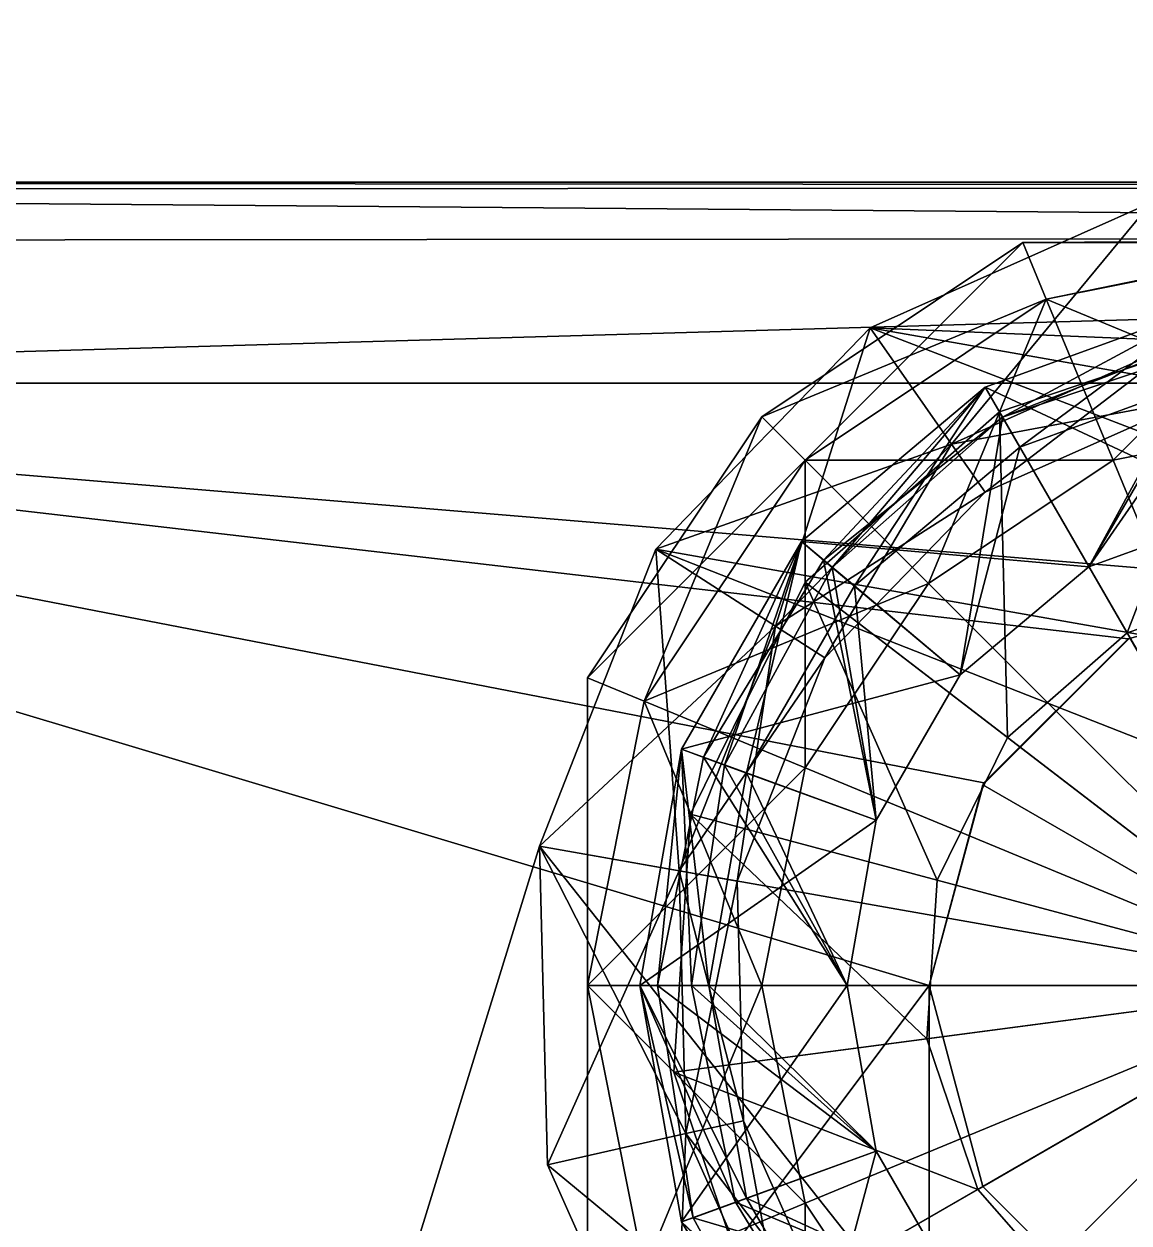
# Model space of a CAD drawing. Extents: x -226 to 261, y -163 to 113.
# Drawn here: x 163.74 to 177.49, y -85.46 to -70.53 of the extents above; entities that cross this region are included whole.
import ezdxf

# ---------------------------------------------------------------- set-up
doc = ezdxf.new("R2010")
doc.units = 0
doc.header["$MEASUREMENT"] = 0
doc.layers.get('0').update_dxf_attribs({"linetype": 'CONTINUOUS'})

msp = doc.modelspace()

# ---------------------------------------------------------------- linework, layer by layer
for points in [[(140, -72.5, -47.5), (220, -72.5, -47.5), (220, 22.5, -47.5)], [(140, -72.5, -47.5), (220, 22.5, -47.5), (140, 22.5, -47.5)], [(140, -72.5, -72.5), (140, 22.5, -72.5), (220, 22.5, -72.5)], [(140, -72.5, -72.5), (220, 22.5, -72.5), (220, -72.5, -72.5)], [(140, -72.5, -47.5), (140, -72.5, -72.5), (220, -72.5, -72.5)], [(140, -72.5, -47.5), (220, -72.5, -72.5), (220, -72.5, -47.5)], [(140, -72.5, -47.3484), (220, -72.5, -47.3484), (217.997, -72.5568, -47.3484)], [(142.006, -72.5884, -47.3484), (140, -72.5, -47.3484), (217.997, -72.5568, -47.3484)], [(220, -72.5, -47.3484), (140, -72.5, -47.3484), (140, -72.5, -39.8359)], [(220, -72.5, -47.3484), (140, -72.5, -39.8359), (220, -72.5, -39.8359)], [(217.997, -72.5568, -39.843), (220, -72.5, -39.8359), (140, -72.5, -39.8359)], [(217.997, -72.5568, -39.843), (140, -72.5, -39.8359), (142.006, -72.5884, -39.847)], [(217.997, -72.5568, -72.6516), (220, -72.5, -72.6516), (140, -72.5, -72.6516)], [(217.997, -72.5568, -72.6516), (140, -72.5, -72.6516), (142.006, -72.5884, -72.6516)], [(140, -72.5, -80.1641), (140, -72.5, -72.6516), (220, -72.5, -72.6516)], [(220, -72.5, -80.1641), (140, -72.5, -80.1641), (220, -72.5, -72.6516)], [(140, -72.5, -80.1641), (220, -72.5, -80.1641), (217.997, -72.5568, -80.157)], [(142.006, -72.5884, -80.153), (140, -72.5, -80.1641), (217.997, -72.5568, -80.157)], [(142.006, -72.5884, -47.3484), (217.997, -72.5568, -47.3484), (213.771, -73.1691, -47.3484)], [(213.771, -73.1691, -39.92), (217.997, -72.5568, -39.843), (142.006, -72.5884, -39.847)], [(213.771, -73.1691, -72.6516), (217.997, -72.5568, -72.6516), (142.006, -72.5884, -72.6516)], [(142.006, -72.5884, -80.153), (217.997, -72.5568, -80.157), (213.771, -73.1691, -80.08)], [(146.235, -73.2324, -47.3484), (142.006, -72.5884, -47.3484), (213.771, -73.1691, -47.3484)], [(213.771, -73.1691, -39.92), (142.006, -72.5884, -39.847), (146.235, -73.2324, -39.9279)], [(213.771, -73.1691, -72.6516), (142.006, -72.5884, -72.6516), (146.235, -73.2324, -72.6516)], [(146.235, -73.2324, -80.0721), (142.006, -72.5884, -80.153), (213.771, -73.1691, -80.08)], [(177.769, -72.7509, -47.5), (174.266, -74.3106, -47.5), (188.189, -76.7657, -47.5)], [(174.266, -74.3107, -52.5), (174.266, -74.3106, -47.5), (177.769, -72.7509, -47.5)], [(177.769, -72.751, -52.5), (174.266, -74.3107, -52.5), (177.769, -72.7509, -47.5)], [(177.769, -72.7509, -67.5), (174.266, -74.3106, -67.5), (175.279, -75.7583, -66.7673)], [(174.266, -74.3107, -72.5), (174.266, -74.3106, -67.5), (177.769, -72.7509, -67.5)], [(177.769, -72.751, -72.5), (174.266, -74.3107, -72.5), (177.769, -72.7509, -67.5)], [(177.769, -72.751, -52.5), (178.158, -74.4749, -53.2327), (174.266, -74.3107, -52.5)], [(188.189, -76.7658, -72.5), (174.266, -74.3107, -72.5), (177.769, -72.751, -72.5)], [(178.158, -74.4749, -66.7673), (177.769, -72.7509, -67.5), (175.279, -75.7583, -66.7673)], [(150, -75, -47.3484), (146.235, -73.2324, -47.3484), (213.771, -73.1691, -47.3484)], [(213.771, -73.1691, -39.92), (146.235, -73.2324, -39.9279), (150, -75, -40.15)], [(213.771, -73.1691, -72.6516), (146.235, -73.2324, -72.6516), (150, -75, -72.6516)], [(150, -75, -79.85), (146.235, -73.2324, -80.0721), (213.771, -73.1691, -80.08)], [(150, -75, -47.3484), (213.771, -73.1691, -47.3484), (210, -75, -47.3484)], [(210, -75, -40.15), (213.771, -73.1691, -39.92), (150, -75, -40.15)], [(210, -75, -72.6516), (213.771, -73.1691, -72.6516), (150, -75, -72.6516)], [(150, -75, -79.85), (213.771, -73.1691, -80.08), (210, -75, -79.85)], [(172.92, -75.4201, -82.5), (176.168, -73.2496, -82.5), (173.459, -75.959, -84.9038)], [(176.46, -73.9538, -80.0963), (176.168, -73.2496, -82.5), (172.92, -75.4201, -82.5)], [(176.168, -73.2496, -82.5), (176.46, -73.9538, -84.9037), (173.459, -75.959, -84.9038)], [(176.168, -73.2496, -82.5), (180, -73.2293, -82.5), (176.46, -73.9538, -84.9037)], [(180, -73.2497, -80.0963), (180, -73.2293, -82.5), (176.168, -73.2496, -82.5)], [(176.46, -73.9538, -80.0963), (180, -73.2497, -80.0963), (176.168, -73.2496, -82.5)], [(180, -73.2293, -82.5), (180, -73.2496, -84.9037), (176.46, -73.9538, -84.9037)], [(176.46, -73.9538, -84.9037), (180, -73.2496, -84.9037), (177.291, -75.959, -86.6875)], [(180, -75.4201, -78.3125), (180, -73.2497, -80.0963), (176.46, -73.9538, -80.0963)], [(180, -73.2496, -84.9037), (180, -75.4201, -86.6875), (177.291, -75.959, -86.6875)], [(173.459, -75.959, -80.0963), (176.46, -73.9538, -80.0963), (172.92, -75.4201, -82.5)], [(173.459, -75.959, -84.9038), (176.46, -73.9538, -84.9037), (174.994, -77.4937, -86.6875)], [(177.291, -75.959, -78.3125), (176.46, -73.9538, -80.0963), (173.459, -75.959, -80.0963)], [(176.46, -73.9538, -84.9037), (177.291, -75.959, -86.6875), (174.994, -77.4937, -86.6875)], [(175.7, -75.0522, -41.5041), (178.507, -74.0307, -41.5041), (178.955, -76.5715, -41.5041)], [(175.7, -75.0522, -41.5041), (175.914, -75.4233, -40.6441), (178.507, -74.0307, -41.5041)], [(175.7, -75.0522, -39.7841), (178.507, -74.0307, -39.6407), (178.955, -76.5715, -39.6407)], [(175.7, -75.0522, -39.7841), (176.13, -75.797, -38.0641), (178.507, -74.0307, -39.6407)], [(175.7, -75.0522, -37.2041), (178.507, -74.0307, -37.0607), (178.955, -76.5715, -37.0607)], [(175.7, -75.0522, -37.2041), (176.13, -75.797, -35.4841), (178.507, -74.0307, -37.0607)], [(175.7, -75.0522, -34.6241), (178.507, -74.0307, -34.4807), (178.955, -76.5715, -34.4807)], [(175.7, -75.0522, -34.6241), (176.13, -75.797, -32.9041), (178.507, -74.0307, -34.4807)], [(175.7, -75.0522, -32.0441), (178.507, -74.0307, -31.9007), (178.955, -76.5715, -31.9008)], [(175.7, -75.0522, -32.0441), (176.13, -75.797, -30.3241), (178.507, -74.0307, -31.9007)], [(175.7, -75.0522, -29.4641), (178.507, -74.0307, -29.3208), (178.955, -76.5715, -29.3207)], [(175.7, -75.0522, -29.4641), (175.914, -75.4229, -28.6041), (178.507, -74.0307, -29.3208)], [(175.914, -75.4233, -40.6441), (178.594, -74.5235, -40.5007), (178.507, -74.0307, -41.5041)], [(175.914, -75.4229, -28.6041), (178.569, -74.384, -28.6), (178.507, -74.0307, -29.3208)], [(176.13, -75.797, -38.0641), (178.656, -74.8776, -37.9207), (178.507, -74.0307, -39.6407)], [(176.13, -75.797, -35.4841), (178.656, -74.8776, -35.3407), (178.507, -74.0307, -37.0607)], [(176.13, -75.797, -32.9041), (178.656, -74.8776, -32.7607), (178.507, -74.0307, -34.4807)], [(176.13, -75.797, -30.3241), (178.656, -74.8776, -30.1808), (178.507, -74.0307, -31.9007)], [(177.291, -75.959, -78.3125), (180, -75.4201, -78.3125), (176.46, -73.9538, -80.0963)], [(174.266, -74.3106, -47.5), (171.602, -77.0688, -47.5), (189.749, -80.2686, -47.5)], [(171.602, -77.0689, -52.5), (171.602, -77.0688, -47.5), (174.266, -74.3106, -47.5)], [(174.266, -74.3107, -52.5), (171.602, -77.0689, -52.5), (174.266, -74.3106, -47.5)], [(174.266, -74.3106, -67.5), (171.602, -77.0688, -67.5), (173.089, -78.024, -66.7673)], [(171.602, -77.0689, -72.5), (171.602, -77.0688, -67.5), (174.266, -74.3106, -67.5)], [(174.266, -74.3107, -72.5), (171.602, -77.0689, -72.5), (174.266, -74.3106, -67.5)], [(174.266, -74.3107, -52.5), (175.279, -75.7583, -53.2327), (171.602, -77.0689, -52.5)], [(189.749, -80.2687, -72.5), (171.602, -77.0689, -72.5), (174.266, -74.3107, -72.5)], [(175.279, -75.7583, -66.7673), (174.266, -74.3106, -67.5), (173.089, -78.024, -66.7673)], [(174.266, -74.3106, -47.5), (189.749, -80.2686, -47.5), (188.189, -76.7657, -47.5)], [(178.158, -74.4749, -53.2327), (175.279, -75.7583, -53.2327), (174.266, -74.3107, -52.5)], [(188.189, -76.7658, -72.5), (189.749, -80.2687, -72.5), (174.266, -74.3107, -72.5)], [(175.876, -75.3573, -87.4917), (175.876, -75.3573, -86.7014), (178.923, -74.3228, -87.4917)], [(175.876, -75.3573, -86.7014), (178.923, -74.3228, -86.7014), (178.923, -74.3228, -87.4917)], [(178.923, -74.3228, -87.4917), (180, -82.5, -87.4917), (175.876, -75.3573, -87.4917)], [(175.876, -75.3573, -86.7014), (180, -82.5, -86.7014), (178.923, -74.3228, -86.7014)], [(175.876, -75.3573, -28.2902), (177.464, -78.1072, -22.5), (178.923, -74.3228, -28.2902)], [(178.923, -74.3228, -28.2902), (180, -82.5, -28.2902), (175.876, -75.3573, -28.2902)], [(177.464, -78.1072, -22.5), (179.338, -77.471, -22.5), (178.923, -74.3228, -28.2902)], [(178.158, -74.4749, -66.7673), (175.279, -75.7583, -66.7673), (175.7, -76.3585, -65)], [(178.158, -74.4749, -53.2327), (178.319, -75.1897, -55), (175.279, -75.7583, -53.2327)], [(178.319, -75.1897, -65), (178.158, -74.4749, -66.7673), (175.7, -76.3585, -65)], [(175.914, -75.4229, -28.6041), (176.99, -77.2865, -28.6041), (178.569, -74.384, -28.6)], [(176.99, -77.2865, -28.6041), (178.955, -76.5715, -28.5999), (178.569, -74.384, -28.6)], [(175.914, -75.4233, -40.6441), (176.99, -77.2865, -40.6441), (178.594, -74.5235, -40.5007)], [(176.99, -77.2865, -40.6441), (178.955, -76.5715, -40.5007), (178.594, -74.5235, -40.5007)], [(176.13, -75.797, -38.0641), (176.99, -77.2865, -38.0641), (178.656, -74.8776, -37.9207)], [(176.13, -75.797, -35.4841), (176.99, -77.2865, -35.4841), (178.656, -74.8776, -35.3407)], [(176.13, -75.797, -32.9041), (176.99, -77.2865, -32.9041), (178.656, -74.8776, -32.7607)], [(176.13, -75.797, -30.3241), (176.99, -77.2865, -30.3241), (178.656, -74.8776, -30.1808)], [(176.99, -77.2865, -38.0641), (178.955, -76.5715, -37.9207), (178.656, -74.8776, -37.9207)], [(176.99, -77.2865, -35.4841), (178.955, -76.5715, -35.3407), (178.656, -74.8776, -35.3407)], [(176.99, -77.2865, -32.9041), (178.955, -76.5715, -32.7607), (178.656, -74.8776, -32.7607)], [(176.99, -77.2865, -30.3241), (178.955, -76.5715, -30.1807), (178.656, -74.8776, -30.1808)], [(175, -82.5, -47.3484), (167.5, -92.5, -47.3484), (150, -75, -47.3484)], [(175.683, -79.9775, -47.3484), (175, -82.5, -47.3484), (150, -75, -47.3484)], [(177.478, -78.1832, -47.3484), (175.683, -79.9775, -47.3484), (150, -75, -47.3484)], [(150, -75, -47.3484), (210, -75, -47.3484), (180, -77.5, -47.3484)], [(177.478, -78.1832, -47.3484), (150, -75, -47.3484), (180, -77.5, -47.3484)], [(150, -75, -47.3484), (167.5, -92.5, -47.3484), (167.5, -92.5, -42.3484)], [(150, -75, -47.3484), (167.5, -92.5, -42.3484), (150, -75, -40.15)], [(150, -75, -40.15), (167.5, -92.5, -42.3484), (175, -82.5, -41.0921)], [(150, -75, -40.15), (175, -82.5, -41.0921), (175.683, -79.9775, -40.7753)], [(150, -75, -40.15), (175.683, -79.9775, -40.7753), (177.478, -78.1832, -40.5498)], [(180, -77.5, -40.464), (210, -75, -40.15), (150, -75, -40.15)], [(180, -77.5, -40.464), (150, -75, -40.15), (177.478, -78.1832, -40.5498)], [(150, -75, -72.6516), (167.5, -92.5, -72.6516), (175, -82.5, -72.6516)], [(150, -75, -72.6516), (175, -82.5, -72.6516), (175.683, -79.9775, -72.6516)], [(150, -75, -72.6516), (175.683, -79.9775, -72.6516), (177.478, -78.1832, -72.6516)], [(180, -77.5, -72.6516), (210, -75, -72.6516), (150, -75, -72.6516)], [(180, -77.5, -72.6516), (150, -75, -72.6516), (177.478, -78.1832, -72.6516)], [(167.5, -92.5, -77.6516), (167.5, -92.5, -72.6516), (150, -75, -72.6516)], [(150, -75, -79.85), (167.5, -92.5, -77.6516), (150, -75, -72.6516)], [(175, -82.5, -78.9079), (167.5, -92.5, -77.6516), (150, -75, -79.85)], [(175.683, -79.9775, -79.2247), (175, -82.5, -78.9079), (150, -75, -79.85)], [(177.478, -78.1832, -79.4501), (175.683, -79.9775, -79.2247), (150, -75, -79.85)], [(150, -75, -79.85), (210, -75, -79.85), (180, -77.5, -79.536)], [(177.478, -78.1832, -79.4501), (150, -75, -79.85), (180, -77.5, -79.536)], [(173.412, -76.972, -41.5082), (175.7, -75.0522, -41.5041), (176.99, -77.2865, -41.5041)], [(173.412, -76.972, -41.5082), (173.688, -77.2032, -40.7874), (175.7, -75.0522, -41.5041)], [(173.412, -76.972, -39.9274), (175.7, -75.0522, -39.7841), (176.99, -77.2865, -39.7841)], [(173.412, -76.972, -39.9274), (174.071, -77.5248, -38.2074), (175.7, -75.0522, -39.7841)], [(173.412, -76.972, -37.3474), (175.7, -75.0522, -37.2041), (176.99, -77.2865, -37.2041)], [(173.412, -76.972, -37.3474), (174.071, -77.5248, -35.6274), (175.7, -75.0522, -37.2041)], [(173.412, -76.972, -34.7674), (175.7, -75.0522, -34.6241), (176.99, -77.2865, -34.6241)], [(173.412, -76.972, -34.7674), (174.071, -77.5248, -33.0474), (175.7, -75.0522, -34.6241)], [(173.412, -76.972, -32.1874), (175.7, -75.0522, -32.0441), (176.99, -77.2865, -32.0441)], [(173.412, -76.972, -32.1874), (174.071, -77.5248, -30.4674), (175.7, -75.0522, -32.0441)], [(173.412, -76.972, -29.6074), (175.7, -75.0522, -29.4641), (176.99, -77.2865, -29.4641)], [(173.412, -76.972, -29.6074), (173.795, -77.2935, -28.6041), (175.7, -75.0522, -29.4641)], [(173.688, -77.2032, -40.7874), (175.914, -75.4233, -40.6441), (175.7, -75.0522, -41.5041)], [(173.795, -77.2935, -28.6041), (175.914, -75.4229, -28.6041), (175.7, -75.0522, -29.4641)], [(174.071, -77.5248, -38.2074), (176.13, -75.797, -38.0641), (175.7, -75.0522, -39.7841)], [(174.071, -77.5248, -35.6274), (176.13, -75.797, -35.4841), (175.7, -75.0522, -37.2041)], [(174.071, -77.5248, -33.0474), (176.13, -75.797, -32.9041), (175.7, -75.0522, -34.6241)], [(174.071, -77.5248, -30.4674), (176.13, -75.797, -30.3241), (175.7, -75.0522, -32.0441)], [(176.99, -77.2865, -41.5041), (175.7, -75.0522, -41.5041), (178.955, -76.5715, -41.5041)], [(176.99, -77.2865, -39.7841), (175.7, -75.0522, -39.7841), (178.955, -76.5715, -39.6407)], [(176.99, -77.2865, -37.2041), (175.7, -75.0522, -37.2041), (178.955, -76.5715, -37.0607)], [(176.99, -77.2865, -34.6241), (175.7, -75.0522, -34.6241), (178.955, -76.5715, -34.4807)], [(176.99, -77.2865, -32.0441), (175.7, -75.0522, -32.0441), (178.955, -76.5715, -31.9008)], [(176.99, -77.2865, -29.4641), (175.7, -75.0522, -29.4641), (178.955, -76.5715, -29.3207)], [(178.319, -75.1897, -55), (175.7, -76.3585, -55), (175.279, -75.7583, -53.2327)], [(178.319, -75.1897, -65), (175.7, -76.3585, -65), (175.7, -76.3585, -55)], [(178.319, -75.1897, -55), (178.319, -75.1897, -65), (175.7, -76.3585, -55)], [(173.457, -77.4791, -87.4917), (173.457, -77.4791, -86.7014), (175.876, -75.3573, -87.4917)], [(173.457, -77.4791, -86.7014), (175.876, -75.3573, -86.7014), (175.876, -75.3573, -87.4917)], [(175.876, -75.3573, -87.4917), (180, -82.5, -87.4917), (173.457, -77.4791, -87.4917)], [(173.457, -77.4791, -86.7014), (180, -82.5, -86.7014), (175.876, -75.3573, -86.7014)], [(173.457, -77.4791, -28.2902), (175.976, -79.4121, -22.5), (175.876, -75.3573, -28.2902)], [(175.876, -75.3573, -28.2902), (180, -82.5, -28.2902), (173.457, -77.4791, -28.2902)], [(175.976, -79.4121, -22.5), (177.464, -78.1072, -22.5), (175.876, -75.3573, -28.2902)], [(170.75, -78.6684, -82.5), (172.92, -75.4201, -82.5), (171.454, -78.96, -84.9038)], [(173.459, -75.959, -80.0963), (172.92, -75.4201, -82.5), (170.75, -78.6684, -82.5)], [(172.92, -75.4201, -82.5), (173.459, -75.959, -84.9038), (171.454, -78.96, -84.9038)], [(173.688, -77.2032, -40.7874), (175.388, -78.6304, -40.7874), (175.914, -75.4233, -40.6441)], [(173.795, -77.2935, -28.6041), (175.388, -78.6304, -28.6041), (175.914, -75.4229, -28.6041)], [(175.388, -78.6304, -28.6041), (176.99, -77.2865, -28.6041), (175.914, -75.4229, -28.6041)], [(175.388, -78.6304, -40.7874), (176.99, -77.2865, -40.6441), (175.914, -75.4233, -40.6441)], [(180, -82.5, -78.3125), (180, -75.4201, -78.3125), (177.291, -75.959, -78.3125)], [(175.279, -75.7583, -53.2327), (173.089, -78.024, -53.2327), (171.602, -77.0689, -52.5)], [(175.279, -75.7583, -66.7673), (173.089, -78.024, -66.7673), (173.705, -78.42, -65)], [(175.279, -75.7583, -53.2327), (175.7, -76.3585, -55), (173.089, -78.024, -53.2327)], [(175.7, -76.3585, -65), (175.279, -75.7583, -66.7673), (173.705, -78.42, -65)], [(174.071, -77.5248, -38.2074), (175.388, -78.6304, -38.2074), (176.13, -75.797, -38.0641)], [(174.071, -77.5248, -35.6274), (175.388, -78.6304, -35.6274), (176.13, -75.797, -35.4841)], [(174.071, -77.5248, -33.0474), (175.388, -78.6304, -33.0474), (176.13, -75.797, -32.9041)], [(174.071, -77.5248, -30.4674), (175.388, -78.6304, -30.4674), (176.13, -75.797, -30.3241)], [(175.388, -78.6304, -38.2074), (176.99, -77.2865, -38.0641), (176.13, -75.797, -38.0641)], [(175.388, -78.6304, -35.6274), (176.99, -77.2865, -35.4841), (176.13, -75.797, -35.4841)], [(175.388, -78.6304, -33.0474), (176.99, -77.2865, -32.9041), (176.13, -75.797, -32.9041)], [(175.388, -78.6304, -30.4674), (176.99, -77.2865, -30.3241), (176.13, -75.797, -30.3241)], [(171.454, -78.96, -80.0963), (173.459, -75.959, -80.0963), (170.75, -78.6684, -82.5)], [(171.454, -78.96, -84.9038), (173.459, -75.959, -84.9038), (173.459, -79.7906, -86.6875)], [(174.994, -77.4937, -78.3125), (173.459, -75.959, -80.0963), (171.454, -78.96, -80.0963)], [(173.459, -75.959, -84.9038), (174.994, -77.4937, -86.6875), (173.459, -79.7906, -86.6875)], [(174.994, -77.4937, -78.3125), (177.291, -75.959, -78.3125), (173.459, -75.959, -80.0963)], [(180, -82.5, -78.3125), (177.291, -75.959, -78.3125), (174.994, -77.4937, -78.3125)], [(175.7, -76.3585, -55), (173.705, -78.42, -55), (173.089, -78.024, -53.2327)], [(175.7, -76.3585, -65), (173.705, -78.42, -65), (173.705, -78.42, -55)], [(175.7, -76.3585, -55), (175.7, -76.3585, -65), (173.705, -78.42, -55)], [(171.919, -79.5586, -41.5123), (173.412, -76.972, -41.5082), (175.388, -78.6304, -41.5082)], [(171.919, -79.5586, -41.5123), (172.192, -79.6581, -40.9307), (173.412, -76.972, -41.5082)], [(171.919, -79.5586, -40.0707), (173.412, -76.972, -39.9274), (175.388, -78.6304, -39.9274)], [(171.919, -79.5586, -40.0707), (172.727, -79.8528, -38.3507), (173.412, -76.972, -39.9274)], [(171.919, -79.5586, -37.4907), (173.412, -76.972, -37.3474), (175.388, -78.6304, -37.3474)], [(171.919, -79.5586, -37.4907), (172.727, -79.8528, -35.7707), (173.412, -76.972, -37.3474)], [(171.919, -79.5586, -34.9107), (173.412, -76.972, -34.7674), (175.388, -78.6304, -34.7674)], [(171.919, -79.5586, -34.9107), (172.727, -79.8528, -33.1907), (173.412, -76.972, -34.7674)], [(171.919, -79.5586, -32.3307), (173.412, -76.972, -32.1874), (175.388, -78.6304, -32.1874)], [(171.919, -79.5586, -32.3307), (172.727, -79.8528, -30.6108), (173.412, -76.972, -32.1874)], [(171.919, -79.5586, -29.7508), (173.412, -76.972, -29.6074), (175.388, -78.6304, -29.6074)], [(171.919, -79.5586, -29.7508), (172.456, -79.7543, -28.6041), (173.412, -76.972, -29.6074)], [(172.192, -79.6581, -40.9307), (173.688, -77.2032, -40.7874), (173.412, -76.972, -41.5082)], [(172.456, -79.7543, -28.6041), (173.795, -77.2935, -28.6041), (173.412, -76.972, -29.6074)], [(172.727, -79.8528, -38.3507), (174.071, -77.5248, -38.2074), (173.412, -76.972, -39.9274)], [(172.727, -79.8528, -35.7707), (174.071, -77.5248, -35.6274), (173.412, -76.972, -37.3474)], [(172.727, -79.8528, -33.1907), (174.071, -77.5248, -33.0474), (173.412, -76.972, -34.7674)], [(172.727, -79.8528, -30.6108), (174.071, -77.5248, -30.4674), (173.412, -76.972, -32.1874)], [(175.388, -78.6304, -41.5082), (173.412, -76.972, -41.5082), (176.99, -77.2865, -41.5041)], [(175.388, -78.6304, -39.9274), (173.412, -76.972, -39.9274), (176.99, -77.2865, -39.7841)], [(175.388, -78.6304, -37.3474), (173.412, -76.972, -37.3474), (176.99, -77.2865, -37.2041)], [(175.388, -78.6304, -34.7674), (173.412, -76.972, -34.7674), (176.99, -77.2865, -34.6241)], [(175.388, -78.6304, -32.1874), (173.412, -76.972, -32.1874), (176.99, -77.2865, -32.0441)], [(175.388, -78.6304, -29.6074), (173.412, -76.972, -29.6074), (176.99, -77.2865, -29.4641)], [(171.602, -77.0688, -47.5), (170.152, -80.7635, -47.5), (189.848, -84.2365, -47.5)], [(170.152, -80.7635, -52.5), (170.152, -80.7635, -47.5), (171.602, -77.0688, -47.5)], [(171.602, -77.0689, -52.5), (170.152, -80.7635, -52.5), (171.602, -77.0688, -47.5)], [(171.602, -77.0688, -67.5), (170.152, -80.7635, -67.5), (171.892, -81.0704, -66.7673)], [(170.152, -80.7635, -72.5), (170.152, -80.7635, -67.5), (171.602, -77.0688, -67.5)], [(171.602, -77.0689, -72.5), (170.152, -80.7635, -72.5), (171.602, -77.0688, -67.5)], [(171.602, -77.0689, -52.5), (173.089, -78.024, -53.2327), (170.152, -80.7635, -52.5)], [(189.848, -84.2365, -72.5), (170.152, -80.7635, -72.5), (171.602, -77.0689, -72.5)], [(171.602, -77.0688, -47.5), (189.848, -84.2365, -47.5), (189.749, -80.2686, -47.5)], [(173.089, -78.024, -66.7673), (171.602, -77.0688, -67.5), (171.892, -81.0704, -66.7673)], [(189.749, -80.2687, -72.5), (189.848, -84.2365, -72.5), (171.602, -77.0689, -72.5)], [(172.192, -79.6581, -40.9307), (174.343, -80.441, -40.9307), (173.688, -77.2032, -40.7874)], [(172.456, -79.7543, -28.6041), (174.343, -80.441, -28.6041), (173.795, -77.2935, -28.6041)], [(174.343, -80.441, -40.9307), (175.388, -78.6304, -40.7874), (173.688, -77.2032, -40.7874)], [(174.343, -80.441, -28.6041), (175.388, -78.6304, -28.6041), (173.795, -77.2935, -28.6041)], [(173.459, -79.7906, -78.3125), (174.994, -77.4937, -78.3125), (171.454, -78.96, -80.0963)], [(172.033, -80.3653, -87.4917), (172.033, -80.3653, -86.7014), (173.457, -77.4791, -87.4917)], [(172.033, -80.3653, -86.7014), (173.457, -77.4791, -86.7014), (173.457, -77.4791, -87.4917)], [(173.457, -77.4791, -87.4917), (180, -82.5, -87.4917), (172.033, -80.3653, -87.4917)], [(172.033, -80.3653, -86.7014), (180, -82.5, -86.7014), (173.457, -77.4791, -86.7014)], [(172.033, -80.3653, -28.2902), (175.1, -81.1872, -22.5), (173.457, -77.4791, -28.2902)], [(173.457, -77.4791, -28.2902), (180, -82.5, -28.2902), (172.033, -80.3653, -28.2902)], [(172.727, -79.8528, -38.3507), (174.343, -80.441, -38.3507), (174.071, -77.5248, -38.2074)], [(172.727, -79.8528, -35.7707), (174.343, -80.441, -35.7707), (174.071, -77.5248, -35.6274)], [(172.727, -79.8528, -33.1907), (174.343, -80.441, -33.1907), (174.071, -77.5248, -33.0474)], [(172.727, -79.8528, -30.6108), (174.343, -80.441, -30.6108), (174.071, -77.5248, -30.4674)], [(175.1, -81.1872, -22.5), (175.976, -79.4121, -22.5), (173.457, -77.4791, -28.2902)], [(180, -82.5, -78.3125), (174.994, -77.4937, -78.3125), (173.459, -79.7906, -78.3125)], [(174.343, -80.441, -38.3507), (175.388, -78.6304, -38.2074), (174.071, -77.5248, -38.2074)], [(174.343, -80.441, -35.7707), (175.388, -78.6304, -35.6274), (174.071, -77.5248, -35.6274)], [(174.343, -80.441, -33.1907), (175.388, -78.6304, -33.0474), (174.071, -77.5248, -33.0474)], [(174.343, -80.441, -30.6108), (175.388, -78.6304, -30.4674), (174.071, -77.5248, -30.4674)], [(177.464, -78.1072, -22.5), (180, -82.5, -22.5), (179.338, -77.471, -22.5)], [(177.478, -78.1832, -47.3484), (180, -77.5, -47.3484), (180, -77.5, -40.464)], [(177.478, -78.1832, -47.3484), (180, -77.5, -40.464), (177.478, -78.1832, -40.5498)], [(180, -77.5, -79.536), (180, -77.5, -72.6516), (177.478, -78.1832, -72.6516)], [(177.478, -78.1832, -79.4501), (180, -77.5, -79.536), (177.478, -78.1832, -72.6516)], [(173.089, -78.024, -53.2327), (171.892, -81.0704, -53.2327), (170.152, -80.7635, -52.5)], [(173.089, -78.024, -66.7673), (171.892, -81.0704, -66.7673), (172.614, -81.1976, -65)], [(173.089, -78.024, -53.2327), (173.705, -78.42, -55), (171.892, -81.0704, -53.2327)], [(173.705, -78.42, -65), (173.089, -78.024, -66.7673), (172.614, -81.1976, -65)], [(177.5, -78.1699, -87.5), (175.67, -80, -87.5), (175.67, -80, -27.5)], [(177.5, -78.1699, -87.5), (175.67, -80, -27.5), (177.5, -78.1699, -27.5)], [(175.67, -80, -87.5), (177.5, -78.1699, -87.5), (180, -82.5, -87.5)], [(177.5, -78.1699, -27.5), (175.67, -80, -27.5), (180, -82.5, -27.5)], [(175.683, -79.9775, -47.3484), (177.478, -78.1832, -47.3484), (177.478, -78.1832, -40.5498)], [(175.683, -79.9775, -47.3484), (177.478, -78.1832, -40.5498), (175.683, -79.9775, -40.7753)], [(177.478, -78.1832, -79.4501), (177.478, -78.1832, -72.6516), (175.683, -79.9775, -72.6516)], [(175.683, -79.9775, -79.2247), (177.478, -78.1832, -79.4501), (175.683, -79.9775, -72.6516)], [(175.976, -79.4121, -22.5), (180, -82.5, -22.5), (177.464, -78.1072, -22.5)], [(173.705, -78.42, -55), (172.614, -81.1976, -55), (171.892, -81.0704, -53.2327)], [(173.705, -78.42, -65), (172.614, -81.1976, -65), (172.614, -81.1976, -55)], [(173.705, -78.42, -55), (173.705, -78.42, -65), (172.614, -81.1976, -55)], [(174.343, -80.441, -41.5123), (171.919, -79.5586, -41.5123), (175.388, -78.6304, -41.5082)], [(174.343, -80.441, -40.0707), (171.919, -79.5586, -40.0707), (175.388, -78.6304, -39.9274)], [(174.343, -80.441, -37.4907), (171.919, -79.5586, -37.4907), (175.388, -78.6304, -37.3474)], [(174.343, -80.441, -34.9107), (171.919, -79.5586, -34.9107), (175.388, -78.6304, -34.7674)], [(174.343, -80.441, -32.3307), (171.919, -79.5586, -32.3307), (175.388, -78.6304, -32.1874)], [(174.343, -80.441, -29.7507), (171.919, -79.5586, -29.7508), (175.388, -78.6304, -29.6074)], [(170.749, -82.5, -82.5), (170.75, -78.6684, -82.5), (170.75, -82.5, -84.9038)], [(171.454, -78.96, -80.0963), (170.75, -78.6684, -82.5), (170.749, -82.5, -82.5)], [(170.75, -78.6684, -82.5), (171.454, -78.96, -84.9038), (170.75, -82.5, -84.9038)], [(170.75, -82.5, -80.0963), (171.454, -78.96, -80.0963), (170.749, -82.5, -82.5)], [(170.75, -82.5, -84.9038), (171.454, -78.96, -84.9038), (172.92, -82.5, -86.6875)], [(173.459, -79.7906, -78.3125), (171.454, -78.96, -80.0963), (170.75, -82.5, -80.0963)], [(171.454, -78.96, -84.9038), (173.459, -79.7906, -86.6875), (172.92, -82.5, -86.6875)], [(175.1, -81.1872, -22.5), (180, -82.5, -22.5), (175.976, -79.4121, -22.5)], [(171.4, -82.5, -41.5165), (171.919, -79.5586, -41.5123), (174.343, -80.441, -41.5123)], [(171.4, -82.5, -41.5165), (171.622, -82.5, -41.0741), (171.919, -79.5586, -41.5123)], [(171.4, -82.5, -40.2141), (171.919, -79.5586, -40.0707), (174.343, -80.441, -40.0707)], [(171.4, -82.5, -40.2141), (172.26, -82.5, -38.4941), (171.919, -79.5586, -40.0707)], [(171.4, -82.5, -37.6341), (171.919, -79.5586, -37.4907), (174.343, -80.441, -37.4907)], [(171.4, -82.5, -37.6341), (172.26, -82.5, -35.9141), (171.919, -79.5586, -37.4907)], [(171.4, -82.5, -35.0541), (171.919, -79.5586, -34.9107), (174.343, -80.441, -34.9107)], [(171.4, -82.5, -35.0541), (172.26, -82.5, -33.3341), (171.919, -79.5586, -34.9107)], [(171.4, -82.5, -32.4741), (171.919, -79.5586, -32.3307), (174.343, -80.441, -32.3307)], [(171.4, -82.5, -32.4741), (172.26, -82.5, -30.7541), (171.919, -79.5586, -32.3307)], [(171.4, -82.5, -29.8941), (171.919, -79.5586, -29.7508), (174.343, -80.441, -29.7507)], [(171.4, -82.5, -29.8941), (172.044, -82.5, -28.6041), (171.919, -79.5586, -29.7508)], [(171.622, -82.5, -41.0741), (172.192, -79.6581, -40.9307), (171.919, -79.5586, -41.5123)], [(171.622, -82.5, -41.0741), (173.98, -82.5, -41.0741), (172.192, -79.6581, -40.9307)], [(172.26, -82.5, -38.4941), (172.727, -79.8528, -38.3507), (171.919, -79.5586, -40.0707)], [(172.26, -82.5, -35.9141), (172.727, -79.8528, -35.7707), (171.919, -79.5586, -37.4907)], [(172.26, -82.5, -33.3341), (172.727, -79.8528, -33.1907), (171.919, -79.5586, -34.9107)], [(172.26, -82.5, -30.7541), (172.727, -79.8528, -30.6108), (171.919, -79.5586, -32.3307)], [(172.044, -82.5, -28.6041), (172.456, -79.7543, -28.6041), (171.919, -79.5586, -29.7508)], [(173.98, -82.5, -41.0741), (174.343, -80.441, -40.9307), (172.192, -79.6581, -40.9307)], [(172.92, -82.5, -78.3125), (173.459, -79.7906, -78.3125), (170.75, -82.5, -80.0963)], [(172.044, -82.5, -28.6041), (173.98, -82.5, -28.6041), (172.456, -79.7543, -28.6041)], [(173.98, -82.5, -28.6041), (174.343, -80.441, -28.6041), (172.456, -79.7543, -28.6041)], [(180, -82.5, -78.3125), (173.459, -79.7906, -78.3125), (172.92, -82.5, -78.3125)], [(172.26, -82.5, -38.4941), (173.98, -82.5, -38.4941), (172.727, -79.8528, -38.3507)], [(172.26, -82.5, -35.9141), (173.98, -82.5, -35.9141), (172.727, -79.8528, -35.7707)], [(172.26, -82.5, -33.3341), (173.98, -82.5, -33.3341), (172.727, -79.8528, -33.1907)], [(172.26, -82.5, -30.7541), (173.98, -82.5, -30.7541), (172.727, -79.8528, -30.6108)], [(173.98, -82.5, -38.4941), (174.343, -80.441, -38.3507), (172.727, -79.8528, -38.3507)], [(173.98, -82.5, -35.9141), (174.343, -80.441, -35.7707), (172.727, -79.8528, -35.7707)], [(173.98, -82.5, -33.3341), (174.343, -80.441, -33.1907), (172.727, -79.8528, -33.1907)], [(173.98, -82.5, -30.7541), (174.343, -80.441, -30.6108), (172.727, -79.8528, -30.6108)], [(175, -82.5, -47.3484), (175.683, -79.9775, -47.3484), (175.683, -79.9775, -40.7753)], [(175, -82.5, -47.3484), (175.683, -79.9775, -40.7753), (175, -82.5, -41.0921)], [(175.683, -79.9775, -79.2247), (175.683, -79.9775, -72.6516), (175, -82.5, -72.6516)], [(175, -82.5, -78.9079), (175.683, -79.9775, -79.2247), (175, -82.5, -72.6516)], [(175.67, -80, -87.5), (175, -82.5, -87.5), (175, -82.5, -27.5)], [(175.67, -80, -87.5), (175, -82.5, -27.5), (175.67, -80, -27.5)], [(175, -82.5, -87.5), (175.67, -80, -87.5), (180, -82.5, -87.5)], [(175.67, -80, -27.5), (175, -82.5, -27.5), (180, -82.5, -27.5)], [(173.98, -82.5, -41.5165), (171.4, -82.5, -41.5165), (174.343, -80.441, -41.5123)], [(173.98, -82.5, -40.2141), (171.4, -82.5, -40.2141), (174.343, -80.441, -40.0707)], [(173.98, -82.5, -37.6341), (171.4, -82.5, -37.6341), (174.343, -80.441, -37.4907)], [(173.98, -82.5, -35.0541), (171.4, -82.5, -35.0541), (174.343, -80.441, -34.9107)], [(173.98, -82.5, -32.4741), (171.4, -82.5, -32.4741), (174.343, -80.441, -32.3307)], [(173.98, -82.5, -29.8941), (171.4, -82.5, -29.8941), (174.343, -80.441, -29.7507)], [(171.823, -83.5766, -87.4917), (171.823, -83.5766, -86.7014), (172.033, -80.3653, -87.4917)], [(171.823, -83.5766, -86.7014), (172.033, -80.3653, -86.7014), (172.033, -80.3653, -87.4917)], [(172.033, -80.3653, -87.4917), (180, -82.5, -87.4917), (171.823, -83.5766, -87.4917)], [(171.823, -83.5766, -86.7014), (180, -82.5, -86.7014), (172.033, -80.3653, -86.7014)], [(171.823, -83.5766, -28.2902), (174.971, -83.1621, -22.5), (172.033, -80.3653, -28.2902)], [(172.033, -80.3653, -28.2902), (180, -82.5, -28.2902), (171.823, -83.5766, -28.2902)], [(174.971, -83.1621, -22.5), (175.1, -81.1872, -22.5), (172.033, -80.3653, -28.2902)], [(170.152, -80.7635, -47.5), (164.217, -100.026, -48.75), (188.837, -104.367, -48.75)], [(164.217, -100.026, -52.5), (164.217, -100.026, -48.75), (170.152, -80.7635, -47.5)], [(170.152, -80.7635, -52.5), (164.217, -100.026, -52.5), (170.152, -80.7635, -47.5)], [(188.837, -104.367, -52.5), (164.217, -100.026, -52.5), (170.152, -80.7635, -52.5)], [(170.152, -80.7635, -67.5), (164.217, -100.026, -67.5), (188.837, -104.367, -67.5)], [(164.217, -100.026, -71.25), (164.217, -100.026, -67.5), (170.152, -80.7635, -67.5)], [(170.152, -80.7635, -72.5), (164.217, -100.026, -71.25), (170.152, -80.7635, -67.5)], [(188.837, -104.367, -71.25), (164.217, -100.026, -71.25), (170.152, -80.7635, -72.5)], [(170.152, -80.7635, -47.5), (188.837, -104.367, -48.75), (189.848, -84.2365, -47.5)], [(189.848, -84.2365, -52.5), (188.837, -104.367, -52.5), (170.152, -80.7635, -52.5)], [(170.152, -80.7635, -67.5), (170.251, -84.7313, -67.5), (171.975, -84.3423, -66.7673)], [(171.892, -81.0704, -66.7673), (170.152, -80.7635, -67.5), (171.975, -84.3423, -66.7673)], [(170.152, -80.7635, -52.5), (171.892, -81.0704, -53.2327), (170.251, -84.7313, -52.5)], [(170.152, -80.7635, -67.5), (188.837, -104.367, -67.5), (189.848, -84.2365, -67.5)], [(189.848, -84.2365, -72.5), (188.837, -104.367, -71.25), (170.152, -80.7635, -72.5)], [(171.892, -81.0704, -53.2327), (171.975, -84.3423, -53.2327), (170.251, -84.7313, -52.5)], [(171.892, -81.0704, -66.7673), (171.975, -84.3423, -66.7673), (172.69, -84.1811, -65)], [(172.614, -81.1976, -65), (171.892, -81.0704, -66.7673), (172.69, -84.1811, -65)], [(171.892, -81.0704, -53.2327), (172.614, -81.1976, -55), (171.975, -84.3423, -53.2327)], [(174.971, -83.1621, -22.5), (180, -82.5, -22.5), (175.1, -81.1872, -22.5)], [(172.614, -81.1976, -55), (172.69, -84.1811, -55), (171.975, -84.3423, -53.2327)], [(172.614, -81.1976, -65), (172.69, -84.1811, -65), (172.69, -84.1811, -55)], [(172.614, -81.1976, -55), (172.614, -81.1976, -65), (172.69, -84.1811, -55)], [(175, -82.5, -47.3484), (175, -92.5, -47.3484), (167.5, -92.5, -47.3484)], [(167.5, -92.5, -42.3484), (175, -92.5, -42.3484), (175, -82.5, -41.0921)], [(167.5, -92.5, -72.6516), (175, -92.5, -72.6516), (175, -82.5, -72.6516)], [(175, -82.5, -78.9079), (175, -92.5, -77.6516), (167.5, -92.5, -77.6516)], [(170.75, -86.3316, -82.5), (170.749, -82.5, -82.5), (171.454, -86.0399, -84.9038)], [(170.749, -82.5, -82.5), (170.75, -82.5, -84.9038), (171.454, -86.0399, -84.9038)], [(170.75, -82.5, -80.0963), (170.749, -82.5, -82.5), (170.75, -86.3316, -82.5)], [(171.454, -86.0399, -84.9038), (170.75, -82.5, -84.9038), (173.459, -85.2094, -86.6875)], [(170.75, -82.5, -84.9038), (172.92, -82.5, -86.6875), (173.459, -85.2094, -86.6875)], [(171.454, -86.0399, -80.0963), (170.75, -82.5, -80.0963), (170.75, -86.3316, -82.5)], [(172.92, -82.5, -78.3125), (170.75, -82.5, -80.0963), (171.454, -86.0399, -80.0963)], [(171.919, -85.4414, -41.5206), (171.4, -82.5, -41.5165), (173.98, -82.5, -41.5165)], [(172.063, -85.389, -41.2174), (171.622, -82.5, -41.0741), (171.4, -82.5, -41.5165)], [(171.919, -85.4414, -41.5206), (172.063, -85.389, -41.2174), (171.4, -82.5, -41.5165)], [(171.919, -85.4414, -40.3574), (171.4, -82.5, -40.2141), (173.98, -82.5, -40.2141)], [(172.727, -85.1472, -38.6374), (172.26, -82.5, -38.4941), (171.4, -82.5, -40.2141)], [(171.919, -85.4414, -40.3574), (172.727, -85.1472, -38.6374), (171.4, -82.5, -40.2141)], [(171.919, -85.4414, -37.7774), (171.4, -82.5, -37.6341), (173.98, -82.5, -37.6341)], [(172.727, -85.1472, -36.0574), (172.26, -82.5, -35.9141), (171.4, -82.5, -37.6341)], [(171.919, -85.4414, -37.7774), (172.727, -85.1472, -36.0574), (171.4, -82.5, -37.6341)], [(171.919, -85.4414, -35.1974), (171.4, -82.5, -35.0541), (173.98, -82.5, -35.0541)], [(172.727, -85.1472, -33.4774), (172.26, -82.5, -33.3341), (171.4, -82.5, -35.0541)], [(171.919, -85.4414, -35.1974), (172.727, -85.1472, -33.4774), (171.4, -82.5, -35.0541)], [(171.919, -85.4414, -32.6174), (171.4, -82.5, -32.4741), (173.98, -82.5, -32.4741)], [(172.727, -85.1472, -30.8974), (172.26, -82.5, -30.7541), (171.4, -82.5, -32.4741)], [(171.919, -85.4414, -32.6174), (172.727, -85.1472, -30.8974), (171.4, -82.5, -32.4741)], [(171.919, -85.4414, -30.0374), (171.4, -82.5, -29.8941), (173.98, -82.5, -29.8941)], [(172.592, -85.1965, -28.6041), (172.044, -82.5, -28.6041), (171.4, -82.5, -29.8941)], [(171.919, -85.4414, -30.0374), (172.592, -85.1965, -28.6041), (171.4, -82.5, -29.8941)], [(173.459, -85.2094, -78.3125), (172.92, -82.5, -78.3125), (171.454, -86.0399, -80.0963)], [(174.343, -84.559, -41.2174), (173.98, -82.5, -41.0741), (171.622, -82.5, -41.0741)], [(172.063, -85.389, -41.2174), (174.343, -84.559, -41.2174), (171.622, -82.5, -41.0741)], [(171.823, -83.5766, -87.4917), (180, -82.5, -87.4917), (172.857, -86.6238, -87.4917)], [(172.857, -86.6238, -86.7014), (180, -82.5, -86.7014), (171.823, -83.5766, -86.7014)], [(171.823, -83.5766, -28.2902), (180, -82.5, -28.2902), (172.857, -86.6238, -28.2902)], [(174.343, -84.559, -41.5206), (171.919, -85.4414, -41.5206), (173.98, -82.5, -41.5165)], [(174.343, -84.559, -40.3574), (171.919, -85.4414, -40.3574), (173.98, -82.5, -40.2141)], [(174.343, -84.559, -37.7774), (171.919, -85.4414, -37.7774), (173.98, -82.5, -37.6341)], [(174.343, -84.559, -35.1974), (171.919, -85.4414, -35.1974), (173.98, -82.5, -35.0541)], [(174.343, -84.559, -32.6174), (171.919, -85.4414, -32.6174), (173.98, -82.5, -32.4741)], [(174.343, -84.559, -30.0374), (171.919, -85.4414, -30.0374), (173.98, -82.5, -29.8941)], [(174.343, -84.559, -28.6041), (173.98, -82.5, -28.6041), (172.044, -82.5, -28.6041)], [(172.592, -85.1965, -28.6041), (174.343, -84.559, -28.6041), (172.044, -82.5, -28.6041)], [(174.343, -84.559, -38.6374), (173.98, -82.5, -38.4941), (172.26, -82.5, -38.4941)], [(172.727, -85.1472, -38.6374), (174.343, -84.559, -38.6374), (172.26, -82.5, -38.4941)], [(174.343, -84.559, -36.0574), (173.98, -82.5, -35.9141), (172.26, -82.5, -35.9141)], [(172.727, -85.1472, -36.0574), (174.343, -84.559, -36.0574), (172.26, -82.5, -35.9141)], [(174.343, -84.559, -33.4774), (173.98, -82.5, -33.3341), (172.26, -82.5, -33.3341)], [(172.727, -85.1472, -33.4774), (174.343, -84.559, -33.4774), (172.26, -82.5, -33.3341)], [(174.343, -84.559, -30.8974), (173.98, -82.5, -30.7541), (172.26, -82.5, -30.7541)], [(172.727, -85.1472, -30.8974), (174.343, -84.559, -30.8974), (172.26, -82.5, -30.7541)], [(172.857, -86.6238, -87.4917), (180, -82.5, -87.4917), (174.979, -89.0433, -87.4917)], [(174.979, -89.0433, -86.7014), (180, -82.5, -86.7014), (172.857, -86.6238, -86.7014)], [(172.857, -86.6238, -28.2902), (180, -82.5, -28.2902), (174.979, -89.0433, -28.2902)], [(180, -82.5, -78.3125), (172.92, -82.5, -78.3125), (173.459, -85.2094, -78.3125)], [(180, -82.5, -78.3125), (173.459, -85.2094, -78.3125), (174.994, -87.5062, -78.3125)], [(175.607, -85.0362, -22.5), (180, -82.5, -22.5), (174.971, -83.1621, -22.5)], [(174.979, -89.0433, -87.4917), (180, -82.5, -87.4917), (177.865, -90.4667, -87.4917)], [(177.865, -90.4667, -86.7014), (180, -82.5, -86.7014), (174.979, -89.0433, -86.7014)], [(174.979, -89.0433, -28.2902), (180, -82.5, -28.2902), (177.865, -90.4666, -28.2902)], [(180, -82.5, -78.3125), (174.994, -87.5062, -78.3125), (177.291, -89.041, -78.3125)], [(175, -92.5, -47.3484), (175, -82.5, -47.3484), (175, -82.5, -41.0921)], [(175, -92.5, -47.3484), (175, -82.5, -41.0921), (175, -92.5, -42.3484)], [(175, -82.5, -78.9079), (175, -82.5, -72.6516), (175, -92.5, -72.6516)], [(175, -92.5, -77.6516), (175, -82.5, -78.9079), (175, -92.5, -72.6516)], [(175, -82.5, -87.5), (175.67, -85, -87.5), (175.67, -85, -27.5)], [(175, -82.5, -87.5), (175.67, -85, -27.5), (175, -82.5, -27.5)], [(175.67, -85, -87.5), (175, -82.5, -87.5), (180, -82.5, -87.5)], [(175, -82.5, -27.5), (175.67, -85, -27.5), (180, -82.5, -27.5)], [(176.912, -86.5242, -22.5), (180, -82.5, -22.5), (175.607, -85.0362, -22.5)], [(177.5, -86.8301, -87.5), (175.67, -85, -87.5), (180, -82.5, -87.5)], [(175.67, -85, -27.5), (177.5, -86.8301, -27.5), (180, -82.5, -27.5)], [(178.687, -87.3995, -22.5), (180, -82.5, -22.5), (176.912, -86.5242, -22.5)], [(180, -82.5, -78.3125), (177.291, -89.041, -78.3125), (180, -89.5799, -78.3125)], [(175.607, -85.0362, -22.5), (174.971, -83.1621, -22.5), (171.823, -83.5766, -28.2902)], [(172.857, -86.6238, -87.4917), (172.857, -86.6238, -86.7014), (171.823, -83.5766, -87.4917)], [(172.857, -86.6238, -86.7014), (171.823, -83.5766, -86.7014), (171.823, -83.5766, -87.4917)], [(172.857, -86.6238, -28.2902), (175.607, -85.0362, -22.5), (171.823, -83.5766, -28.2902)], [(172.69, -84.1811, -65), (171.975, -84.3423, -66.7673), (173.859, -86.8003, -65)], [(171.975, -84.3423, -53.2327), (172.69, -84.1811, -55), (173.258, -87.2206, -53.2327)], [(172.69, -84.1811, -65), (173.859, -86.8003, -65), (173.859, -86.8003, -55)], [(172.69, -84.1811, -55), (172.69, -84.1811, -65), (173.859, -86.8003, -55)], [(172.69, -84.1811, -55), (173.859, -86.8003, -55), (173.258, -87.2206, -53.2327)], [(171.975, -84.3423, -66.7673), (170.251, -84.7313, -67.5), (173.258, -87.2206, -66.7673)], [(170.251, -84.7313, -52.5), (171.975, -84.3423, -53.2327), (171.811, -88.2342, -52.5)], [(171.975, -84.3423, -53.2327), (173.258, -87.2206, -53.2327), (171.811, -88.2342, -52.5)], [(171.975, -84.3423, -66.7673), (173.258, -87.2206, -66.7673), (173.859, -86.8003, -65)], [(173.412, -88.028, -41.5247), (171.919, -85.4414, -41.5206), (174.343, -84.559, -41.5206)], [(173.412, -88.028, -40.5007), (171.919, -85.4414, -40.3574), (174.343, -84.559, -40.3574)], [(173.412, -88.028, -37.9207), (171.919, -85.4414, -37.7774), (174.343, -84.559, -37.7774)], [(173.412, -88.028, -35.3407), (171.919, -85.4414, -35.1974), (174.343, -84.559, -35.1974)], [(173.412, -88.028, -32.7607), (171.919, -85.4414, -32.6174), (174.343, -84.559, -32.6174)], [(173.412, -88.028, -30.1808), (171.919, -85.4414, -30.0374), (174.343, -84.559, -30.0374)], [(175.388, -86.3696, -41.3607), (174.343, -84.559, -41.2174), (172.063, -85.389, -41.2174)], [(175.388, -86.3696, -28.6041), (174.343, -84.559, -28.6041), (172.592, -85.1965, -28.6041)], [(175.388, -86.3696, -38.7807), (174.343, -84.559, -38.6374), (172.727, -85.1472, -38.6374)], [(175.388, -86.3696, -36.2007), (174.343, -84.559, -36.0574), (172.727, -85.1472, -36.0574)], [(175.388, -86.3696, -33.6207), (174.343, -84.559, -33.4774), (172.727, -85.1472, -33.4774)], [(175.388, -86.3696, -31.0408), (174.343, -84.559, -30.8974), (172.727, -85.1472, -30.8974)], [(175.388, -86.3696, -41.5247), (173.412, -88.028, -41.5247), (174.343, -84.559, -41.5206)], [(175.388, -86.3696, -40.5007), (173.412, -88.028, -40.5007), (174.343, -84.559, -40.3574)], [(175.388, -86.3696, -37.9207), (173.412, -88.028, -37.9207), (174.343, -84.559, -37.7774)], [(175.388, -86.3696, -35.3407), (173.412, -88.028, -35.3407), (174.343, -84.559, -35.1974)], [(175.388, -86.3696, -32.7607), (173.412, -88.028, -32.7607), (174.343, -84.559, -32.6174)], [(175.388, -86.3696, -30.1808), (173.412, -88.028, -30.1808), (174.343, -84.559, -30.0374)], [(170.251, -84.7313, -67.5), (171.811, -88.2342, -67.5), (173.258, -87.2206, -66.7673)], [(176.912, -86.5242, -22.5), (175.607, -85.0362, -22.5), (172.857, -86.6238, -28.2902)], [(175.67, -85, -87.5), (177.5, -86.8301, -87.5), (177.5, -86.8301, -27.5)], [(175.67, -85, -87.5), (177.5, -86.8301, -27.5), (175.67, -85, -27.5)], [(171.454, -86.0399, -84.9038), (173.459, -85.2094, -86.6875), (174.994, -87.5062, -86.6875)], [(173.459, -85.2094, -78.3125), (171.454, -86.0399, -80.0963), (173.459, -89.041, -80.0963)], [(174.071, -87.4752, -38.7807), (172.727, -85.1472, -38.6374), (171.919, -85.4414, -40.3574)], [(174.071, -87.4752, -36.2007), (172.727, -85.1472, -36.0574), (171.919, -85.4414, -37.7774)], [(174.071, -87.4752, -33.6207), (172.727, -85.1472, -33.4774), (171.919, -85.4414, -35.1974)], [(174.071, -87.4752, -31.0407), (172.727, -85.1472, -30.8974), (171.919, -85.4414, -32.6174)], [(174.016, -87.5214, -28.6041), (172.592, -85.1965, -28.6041), (171.919, -85.4414, -30.0374)], [(174.016, -87.5214, -28.6041), (175.388, -86.3696, -28.6041), (172.592, -85.1965, -28.6041)], [(174.071, -87.4752, -38.7807), (175.388, -86.3696, -38.7807), (172.727, -85.1472, -38.6374)], [(174.071, -87.4752, -36.2007), (175.388, -86.3696, -36.2007), (172.727, -85.1472, -36.0574)], [(174.071, -87.4752, -33.6207), (175.388, -86.3696, -33.6207), (172.727, -85.1472, -33.4774)], [(174.071, -87.4752, -31.0407), (175.388, -86.3696, -31.0408), (172.727, -85.1472, -30.8974)], [(174.994, -87.5062, -78.3125), (173.459, -85.2094, -78.3125), (173.459, -89.041, -80.0963)], [(173.477, -87.9738, -41.3607), (172.063, -85.389, -41.2174), (171.919, -85.4414, -41.5206)], [(173.412, -88.028, -41.5247), (173.477, -87.9738, -41.3607), (171.919, -85.4414, -41.5206)], [(173.412, -88.028, -40.5007), (174.071, -87.4752, -38.7807), (171.919, -85.4414, -40.3574)], [(173.412, -88.028, -37.9207), (174.071, -87.4752, -36.2007), (171.919, -85.4414, -37.7774)], [(173.412, -88.028, -35.3407), (174.071, -87.4752, -33.6207), (171.919, -85.4414, -35.1974)], [(173.412, -88.028, -32.7607), (174.071, -87.4752, -31.0407), (171.919, -85.4414, -32.6174)], [(173.412, -88.028, -30.1808), (174.016, -87.5214, -28.6041), (171.919, -85.4414, -30.0374)], [(173.477, -87.9738, -41.3607), (175.388, -86.3696, -41.3607), (172.063, -85.389, -41.2174)]]:
    msp.add_3dface(points)

doc.saveas('drawing.dxf')
